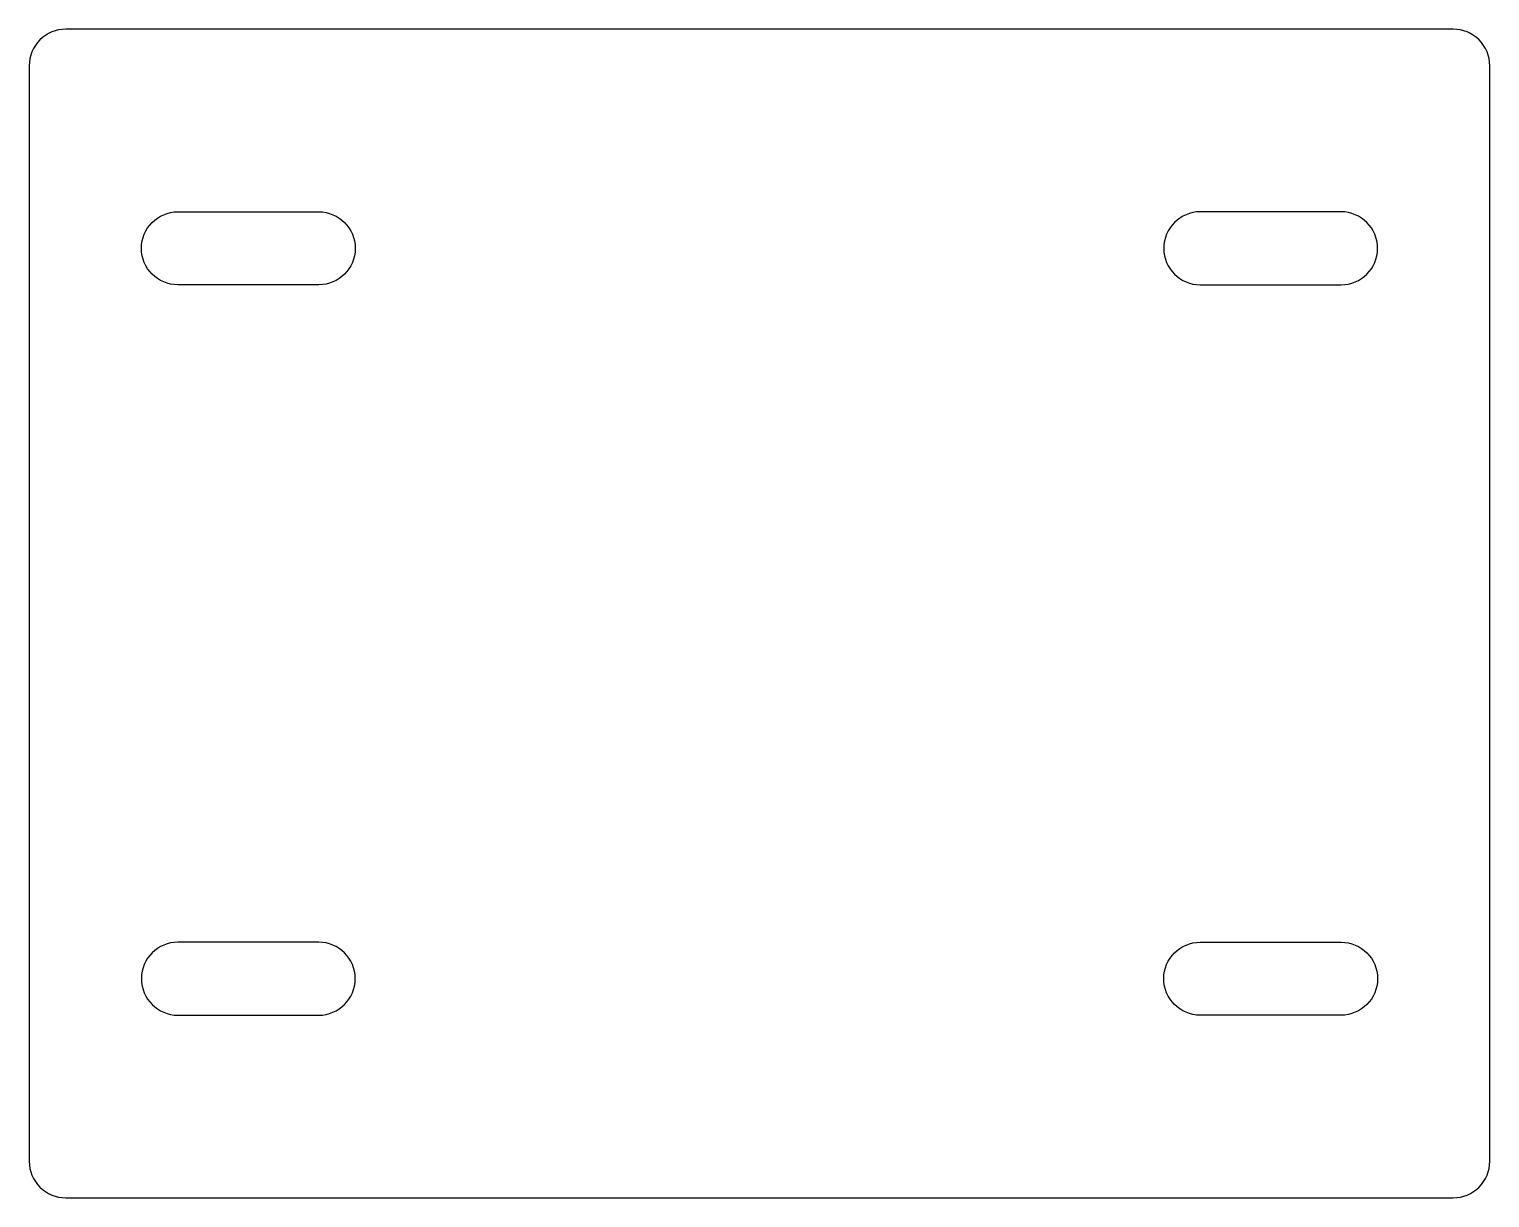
# Model space of a CAD drawing. Header units: inches. Extents: x 0 to 5, y 0 to 4.
import ezdxf

# ---------------------------------------------------------------- set-up
doc = ezdxf.new("R2010")
doc.units = ezdxf.units.IN
doc.layers.get('0').update_dxf_attribs({"linetype": 'CONTINUOUS'})

msp = doc.modelspace()

# ---------------------------------------------------------------- linework, layer by layer
for points in [[(0.125, 0), (4.875, 0, 0.414214), (5, 0.125), (5, 3.875, 0.414214), (4.875, 4), (0.125, 4, 0.414214), (0, 3.875), (0, 0.125, 0.414214)], [(0.991, 3.125), (0.509, 3.125, -1), (0.509, 3.375), (0.991, 3.375, -1)], [(4.009, 3.375, 1), (4.009, 3.125), (4.491, 3.125, 1), (4.491, 3.375)], [(0.509, 0.625), (0.991, 0.625, 1), (0.991, 0.875), (0.509, 0.875, 1)], [(4.009, 0.875), (4.491, 0.875, -1), (4.491, 0.625), (4.009, 0.625, -1)]]:
    msp.add_lwpolyline(points, format="xyb", close=True)

doc.saveas('drawing.dxf')
